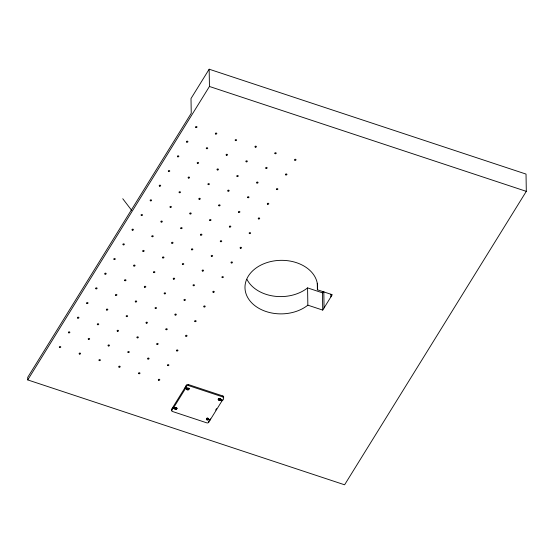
<?xml version="1.0" encoding="UTF-8"?>
<svg xmlns="http://www.w3.org/2000/svg" width="554" height="554" viewBox="0 0 554 554"><rect width="100%" height="100%" fill="white"/><g stroke="black" fill="none" stroke-linecap="round" stroke-linejoin="round"><path stroke-width="0.83" d="M221.974 399.732L221.974 400.895L210.285 419.766L208.484 419.274A1.053 0.776 -0.9 0 0 207.21 418.478A1.053 0.776 -0.9 0 0 206.504 419.607A1.053 0.776 -0.9 0 0 208.166 419.787L209.89 420.299L208.713 422.307A1.454 1.073 -0.9 0 1 206.787 422.847L172.46 411.484A1.454 1.073 -0.9 0 1 171.747 410.071L171.726 409.087L173.36 407.1M187.55 388.956A1.053 0.776 -0.9 0 1 186.788 388.167L186.809 389.15A1.053 0.776 -0.9 0 0 188.083 389.947A1.053 0.776 -0.9 0 0 188.782 388.811A1.053 0.776 -0.9 0 0 187.12 388.638C185.355 389.178 184.648 386.214 186.559 385.134A1.454 1.073 -0.9 0 1 188.492 384.594L222.812 395.958A1.454 1.073 -0.9 0 1 223.532 397.37M186.809 389.15L186.58 387.911M222.812 395.958L222.833 396.934A1.454 1.073 -0.9 0 1 223.546 398.354C223.906 401.809 219.142 399.836 220.7 399.019M186.615 388.894L185.486 388.52L185.472 387.544L185.001 387.655L173.305 406.546L173.499 407.882L175.009 408.194A1.053 0.776 -0.9 0 1 176.671 408.367A1.053 0.776 -0.9 0 1 175.971 409.503A1.053 0.776 -0.9 0 1 174.697 408.707L173.063 408.083L171.747 410.071M186.559 385.134L185.548 388.306M221.981 400.867L220.658 400.168L220.326 399.205A1.053 0.776 -0.9 0 1 219.668 399.462M209.17 69.202L191.005 98.536L191.241 113.258L27.7 377.371L27.742 379.919L344.602 484.798L526.3 191.352L526.03 174.081L209.17 69.202L209.44 86.472L27.742 379.919M185.486 388.52L173.499 407.882M215.665 410.071L216.566 408.623M322.726 310.095L332.262 294.7L317.38 289.777A36.315 26.772 -0.9 0 0 274.057 260.92A36.315 26.772 -0.9 0 0 249.605 300.413A36.315 26.772 -0.9 0 0 307.851 305.171L322.726 310.095L322.456 292.824L323.294 291.473M210.257 418.803L210.285 419.766M220.596 399.718A1.053 0.776 -0.9 0 0 219.315 398.922A1.053 0.776 -0.9 0 0 218.615 400.05A1.053 0.776 -0.9 0 0 220.277 400.223L220.637 400.161M220.25 399.296L220.277 400.223M173.347 408.069L173.305 406.546M186.746 388.659L186.823 388.7A1.309 0.963 -0.9 0 0 187.529 388.95M209.44 86.472L526.3 191.352M246.973 279.396A36.315 26.772 -0.9 0 0 307.574 287.9L322.456 292.824M186.58 386.117A1.454 1.073 -0.9 0 1 188.505 385.577L222.833 396.934M122.759 198.727L131.651 210.34M330.877 294.278L330.918 296.868M323.813 291.529L324.069 307.934M317.276 283.302L317.38 289.777M307.574 287.9L307.851 305.171M221.78 399.559L221.794 400.542M209.848 419.468L209.862 420.451M208.713 422.307L208.699 421.324A1.454 1.073 -0.9 0 1 208.56 421.497M188.492 384.594L188.505 385.577M185.41 386.99L185.431 387.973M184.988 387.675L185.001 388.659M172.883 407.232L172.896 408.215M176.975 408.298A1.6 1.177 -0.9 0 1 175.881 408.741M175.279 408.7A1.6 1.177 -0.9 0 1 174.24 408.007M176.878 408.021A1.309 0.963 -0.9 0 1 175.937 408.52A1.053 0.776 -0.9 0 0 176.719 408.028M174.572 408.028A1.309 0.963 -0.9 0 0 175.341 408.492A1.053 0.776 -0.9 0 1 174.725 407.993M189.212 388.596A1.6 1.177 -0.9 0 1 186.49 388.659M186.269 388.236A1.6 1.177 -0.9 0 1 186.241 388.029A1.6 1.177 -0.9 0 0 187.3 389.324A1.6 1.177 -0.9 0 0 189.191 388.832M188.838 388.624A1.309 0.963 -0.9 0 1 188.048 388.963M220.769 399.226A1.6 1.177 -0.9 0 1 219.585 399.676M219.135 399.635A0.727 0.533 -0.9 0 1 219.211 398.707A0.727 0.533 -0.9 0 1 220.257 399.212L220.284 399.233A0.727 0.533 -0.9 0 1 219.135 399.635A1.6 1.177 -0.9 0 1 218.221 399.192M220.776 398.769A1.309 0.963 -0.9 0 1 219.647 399.455M219.135 399.42A1.309 0.963 -0.9 0 1 218.567 399.164M208.089 419.122A1.6 1.177 -0.9 0 1 206.684 419.108M172.003 410.279A1.454 1.073 -0.9 0 1 171.726 409.087M219.079 399.399A1.053 0.776 -0.9 0 1 218.567 399.019M188.727 388.624A1.053 0.776 -0.9 0 1 188.069 388.963M176.574 408.007A0.907 0.672 -0.9 0 1 175.895 408.423M175.355 408.374A0.907 0.672 -0.9 0 1 174.898 408.042M177.017 408.457A1.6 1.177 -0.9 0 1 175.86 408.935M175.299 408.9A1.6 1.177 -0.9 0 1 174.191 407.467M175.036 408.007A0.907 0.672 -0.9 0 0 175.348 408.18A0.873 0.644 -0.9 0 1 175.099 408.014M188.575 388.707A0.727 0.533 -0.9 0 1 187.474 389.157A0.727 0.533 -0.9 0 1 187.501 388.229A0.727 0.533 -0.9 0 1 188.575 388.707A0.907 0.672 -0.9 0 1 188.09 388.853M187.536 388.839A0.907 0.672 -0.9 0 1 186.961 388.056M220.416 398.617A0.907 0.672 -0.9 0 1 219.661 399.157A0.873 0.644 -0.9 0 0 220.388 398.589A0.907 0.672 -0.9 0 1 219.661 399.358M219.079 399.282A0.907 0.672 -0.9 0 1 218.629 398.589A0.873 0.644 -0.9 0 0 218.892 398.949M220.783 399.413A1.6 1.177 -0.9 0 1 218.068 399.185M218.837 398.942A0.907 0.672 -0.9 0 1 218.622 398.596M208.526 419.094A1.6 1.177 -0.9 0 1 206.358 419.143M220.374 399.192L220.353 399.199A0.873 0.644 -0.9 0 1 219.052 399.725A0.873 0.644 -0.9 0 1 219.149 398.61A0.873 0.644 -0.9 0 1 220.402 399.219M153.749 272.575A0.727 0.533 -0.9 0 0 154.871 272.146A0.727 0.533 -0.9 0 0 153.811 271.647A0.727 0.533 -0.9 0 0 153.749 272.575M152.108 236.683A0.727 0.533 -0.9 0 0 153.229 236.253A0.727 0.533 -0.9 0 0 152.177 235.755A0.727 0.533 -0.9 0 0 152.108 236.683M171.913 243.241A0.727 0.533 -0.9 0 0 173.035 242.811A0.727 0.533 -0.9 0 0 171.975 242.313A0.727 0.533 -0.9 0 0 171.913 243.241M211.517 256.35A0.727 0.533 -0.9 0 0 212.639 255.92A0.727 0.533 -0.9 0 0 211.586 255.422A0.727 0.533 -0.9 0 0 211.517 256.35M200.797 235.125A0.727 0.533 -0.9 0 0 201.919 234.695A0.727 0.533 -0.9 0 0 200.867 234.197A0.727 0.533 -0.9 0 0 200.797 235.125M128.14 352.469A0.727 0.533 -0.9 0 0 129.262 352.039A0.727 0.533 -0.9 0 0 128.209 351.541A0.727 0.533 -0.9 0 0 128.14 352.469M68.731 332.802A0.727 0.533 -0.9 0 0 69.852 332.372A0.727 0.533 -0.9 0 0 68.8 331.874A0.727 0.533 -0.9 0 0 68.731 332.802M220.603 241.683A0.727 0.533 -0.9 0 0 221.725 241.253A0.727 0.533 -0.9 0 0 220.665 240.755A0.727 0.533 -0.9 0 0 220.603 241.683M209.883 220.457A0.727 0.533 -0.9 0 0 210.998 220.028A0.727 0.533 -0.9 0 0 209.945 219.529A0.727 0.533 -0.9 0 0 209.883 220.457M99.256 360.578A0.727 0.533 -0.9 0 0 100.378 360.148A0.727 0.533 -0.9 0 0 99.325 359.65A0.727 0.533 -0.9 0 0 99.256 360.578M79.451 354.027A0.727 0.533 -0.9 0 0 80.572 353.597A0.727 0.533 -0.9 0 0 79.52 353.099A0.727 0.533 -0.9 0 0 79.451 354.027M237.126 176.456A0.727 0.533 -0.9 0 0 238.248 176.027A0.727 0.533 -0.9 0 0 237.195 175.528A0.727 0.533 -0.9 0 0 237.126 176.456M256.931 183.014A0.727 0.533 -0.9 0 0 258.053 182.585A0.727 0.533 -0.9 0 0 256.994 182.086A0.727 0.533 -0.9 0 0 256.931 183.014M135.585 301.909A0.727 0.533 -0.9 0 0 136.706 301.48A0.727 0.533 -0.9 0 0 135.654 300.981A0.727 0.533 -0.9 0 0 135.585 301.909M194.994 321.576A0.727 0.533 -0.9 0 0 196.116 321.147A0.727 0.533 -0.9 0 0 195.063 320.648A0.727 0.533 -0.9 0 0 194.994 321.576M246.211 161.789A0.727 0.533 -0.9 0 0 247.326 161.359A0.727 0.533 -0.9 0 0 246.274 160.861A0.727 0.533 -0.9 0 0 246.211 161.789M117.42 331.244A0.727 0.533 -0.9 0 0 118.542 330.814A0.727 0.533 -0.9 0 0 117.49 330.316A0.727 0.533 -0.9 0 0 117.42 331.244M176.83 350.911A0.727 0.533 -0.9 0 0 177.952 350.481A0.727 0.533 -0.9 0 0 176.899 349.983A0.727 0.533 -0.9 0 0 176.83 350.911M188.436 178.014A0.727 0.533 -0.9 0 0 189.558 177.585A0.727 0.533 -0.9 0 0 188.505 177.086A0.727 0.533 -0.9 0 0 188.436 178.014M186.795 142.122A0.727 0.533 -0.9 0 0 187.917 141.692A0.727 0.533 -0.9 0 0 186.864 141.201A0.727 0.533 -0.9 0 0 186.795 142.122M197.522 163.347A0.727 0.533 -0.9 0 0 198.637 162.918A0.727 0.533 -0.9 0 0 197.584 162.419A0.727 0.533 -0.9 0 0 197.522 163.347M276.73 189.565A0.727 0.533 -0.9 0 0 277.852 189.136A0.727 0.533 -0.9 0 0 276.799 188.637A0.727 0.533 -0.9 0 0 276.73 189.565M161.193 222.016A0.727 0.533 -0.9 0 0 162.308 221.586A0.727 0.533 -0.9 0 0 161.256 221.088A0.727 0.533 -0.9 0 0 161.193 222.016M180.992 228.573A0.727 0.533 -0.9 0 0 182.114 228.144A0.727 0.533 -0.9 0 0 181.061 227.646A0.727 0.533 -0.9 0 0 180.992 228.573M184.274 300.351A0.727 0.533 -0.9 0 0 185.396 299.922A0.727 0.533 -0.9 0 0 184.337 299.423A0.727 0.533 -0.9 0 0 184.274 300.351M173.554 279.126A0.727 0.533 -0.9 0 0 174.676 278.704A0.727 0.533 -0.9 0 0 173.617 278.205A0.727 0.533 -0.9 0 0 173.554 279.126M175.189 315.018A0.727 0.533 -0.9 0 0 176.31 314.589A0.727 0.533 -0.9 0 0 175.258 314.09A0.727 0.533 -0.9 0 0 175.189 315.018M213.158 292.242A0.727 0.533 -0.9 0 0 214.28 291.813A0.727 0.533 -0.9 0 0 213.228 291.314A0.727 0.533 -0.9 0 0 213.158 292.242M166.11 329.685A0.727 0.533 -0.9 0 0 167.232 329.256A0.727 0.533 -0.9 0 0 166.179 328.757A0.727 0.533 -0.9 0 0 166.11 329.685M115.779 295.351A0.727 0.533 -0.9 0 0 116.901 294.929A0.727 0.533 -0.9 0 0 115.848 294.43A0.727 0.533 -0.9 0 0 115.779 295.351M170.272 207.348A0.727 0.533 -0.9 0 0 171.394 206.919A0.727 0.533 -0.9 0 0 170.341 206.42A0.727 0.533 -0.9 0 0 170.272 207.348M106.7 310.025A0.727 0.533 -0.9 0 0 107.822 309.596A0.727 0.533 -0.9 0 0 106.763 309.097A0.727 0.533 -0.9 0 0 106.7 310.025M249.487 233.566A0.727 0.533 -0.9 0 0 250.609 233.137A0.727 0.533 -0.9 0 0 249.556 232.638A0.727 0.533 -0.9 0 0 249.487 233.566M229.681 227.015A0.727 0.533 -0.9 0 0 230.803 226.586A0.727 0.533 -0.9 0 0 229.751 226.087A0.727 0.533 -0.9 0 0 229.681 227.015M119.062 367.136A0.727 0.533 -0.9 0 0 120.183 366.706A0.727 0.533 -0.9 0 0 119.124 366.208A0.727 0.533 -0.9 0 0 119.062 367.136M275.096 153.673A0.727 0.533 -0.9 0 0 276.217 153.25A0.727 0.533 -0.9 0 0 275.158 152.752A0.727 0.533 -0.9 0 0 275.096 153.673M159.552 186.13A0.727 0.533 -0.9 0 0 160.674 185.701A0.727 0.533 -0.9 0 0 159.614 185.202A0.727 0.533 -0.9 0 0 159.552 186.13M179.357 192.681A0.727 0.533 -0.9 0 0 180.472 192.252A0.727 0.533 -0.9 0 0 179.42 191.753A0.727 0.533 -0.9 0 0 179.357 192.681M215.686 134.013A0.727 0.533 -0.9 0 0 216.801 133.583A0.727 0.533 -0.9 0 0 215.748 133.085A0.727 0.533 -0.9 0 0 215.686 134.013M147.946 359.02A0.727 0.533 -0.9 0 0 149.068 358.59A0.727 0.533 -0.9 0 0 148.015 358.092A0.727 0.533 -0.9 0 0 147.946 359.02M255.29 147.122A0.727 0.533 -0.9 0 0 256.412 146.692A0.727 0.533 -0.9 0 0 255.359 146.194A0.727 0.533 -0.9 0 0 255.29 147.122M195.881 127.455A0.727 0.533 -0.9 0 0 197.002 127.025A0.727 0.533 -0.9 0 0 195.943 126.534A0.727 0.533 -0.9 0 0 195.881 127.455M202.439 271.017A0.727 0.533 -0.9 0 0 203.56 270.587A0.727 0.533 -0.9 0 0 202.501 270.089A0.727 0.533 -0.9 0 0 202.439 271.017M191.719 249.792A0.727 0.533 -0.9 0 0 192.834 249.362A0.727 0.533 -0.9 0 0 191.781 248.871A0.727 0.533 -0.9 0 0 191.719 249.792M258.573 218.899A0.727 0.533 -0.9 0 0 259.688 218.47A0.727 0.533 -0.9 0 0 258.635 217.971A0.727 0.533 -0.9 0 0 258.573 218.899M238.767 212.348A0.727 0.533 -0.9 0 0 239.889 211.919A0.727 0.533 -0.9 0 0 238.829 211.42A0.727 0.533 -0.9 0 0 238.767 212.348M199.156 199.239A0.727 0.533 -0.9 0 0 200.278 198.81A0.727 0.533 -0.9 0 0 199.225 198.311A0.727 0.533 -0.9 0 0 199.156 199.239M294.894 160.231A0.727 0.533 -0.9 0 0 296.016 159.801A0.727 0.533 -0.9 0 0 294.963 159.303A0.727 0.533 -0.9 0 0 294.894 160.231M235.485 140.564A0.727 0.533 -0.9 0 0 236.606 140.141A0.727 0.533 -0.9 0 0 235.554 139.643A0.727 0.533 -0.9 0 0 235.485 140.564M143.029 251.35A0.727 0.533 -0.9 0 0 144.151 250.92A0.727 0.533 -0.9 0 0 143.091 250.422A0.727 0.533 -0.9 0 0 143.029 251.35M162.828 257.908A0.727 0.533 -0.9 0 0 163.949 257.478A0.727 0.533 -0.9 0 0 162.897 256.98A0.727 0.533 -0.9 0 0 162.828 257.908M193.353 285.684A0.727 0.533 -0.9 0 0 194.475 285.255A0.727 0.533 -0.9 0 0 193.422 284.756A0.727 0.533 -0.9 0 0 193.353 285.684M182.633 264.459A0.727 0.533 -0.9 0 0 183.755 264.029A0.727 0.533 -0.9 0 0 182.702 263.538A0.727 0.533 -0.9 0 0 182.633 264.459M132.302 230.132A0.727 0.533 -0.9 0 0 133.424 229.702A0.727 0.533 -0.9 0 0 132.371 229.204A0.727 0.533 -0.9 0 0 132.302 230.132M240.408 248.234A0.727 0.533 -0.9 0 0 241.523 247.804A0.727 0.533 -0.9 0 0 240.471 247.313A0.727 0.533 -0.9 0 0 240.408 248.234M123.223 244.799A0.727 0.533 -0.9 0 0 124.345 244.369A0.727 0.533 -0.9 0 0 123.293 243.871A0.727 0.533 -0.9 0 0 123.223 244.799M222.244 277.568A0.727 0.533 -0.9 0 0 223.359 277.145A0.727 0.533 -0.9 0 0 222.306 276.647A0.727 0.533 -0.9 0 0 222.244 277.568M126.499 316.576A0.727 0.533 -0.9 0 0 127.621 316.147A0.727 0.533 -0.9 0 0 126.568 315.648A0.727 0.533 -0.9 0 0 126.499 316.576M185.915 336.243A0.727 0.533 -0.9 0 0 187.037 335.814A0.727 0.533 -0.9 0 0 185.978 335.315A0.727 0.533 -0.9 0 0 185.915 336.243M155.39 308.467A0.727 0.533 -0.9 0 0 156.512 308.038A0.727 0.533 -0.9 0 0 155.452 307.539A0.727 0.533 -0.9 0 0 155.39 308.467M95.974 288.8A0.727 0.533 -0.9 0 0 97.095 288.371A0.727 0.533 -0.9 0 0 96.043 287.872A0.727 0.533 -0.9 0 0 95.974 288.8M108.335 345.911A0.727 0.533 -0.9 0 0 109.457 345.481A0.727 0.533 -0.9 0 0 108.404 344.983A0.727 0.533 -0.9 0 0 108.335 345.911M167.751 365.578A0.727 0.533 -0.9 0 0 168.873 365.148A0.727 0.533 -0.9 0 0 167.814 364.65A0.727 0.533 -0.9 0 0 167.751 365.578M146.304 323.134A0.727 0.533 -0.9 0 0 147.426 322.705A0.727 0.533 -0.9 0 0 146.374 322.206A0.727 0.533 -0.9 0 0 146.304 323.134M86.895 303.467A0.727 0.533 -0.9 0 0 88.017 303.038A0.727 0.533 -0.9 0 0 86.964 302.539A0.727 0.533 -0.9 0 0 86.895 303.467M88.536 339.36A0.727 0.533 -0.9 0 0 89.658 338.93A0.727 0.533 -0.9 0 0 88.598 338.432A0.727 0.533 -0.9 0 0 88.536 339.36M177.716 156.789A0.727 0.533 -0.9 0 0 178.838 156.367A0.727 0.533 -0.9 0 0 177.779 155.868A0.727 0.533 -0.9 0 0 177.716 156.789M285.816 174.898A0.727 0.533 -0.9 0 0 286.937 174.468A0.727 0.533 -0.9 0 0 285.885 173.97A0.727 0.533 -0.9 0 0 285.816 174.898M266.01 168.347A0.727 0.533 -0.9 0 0 267.132 167.917A0.727 0.533 -0.9 0 0 266.079 167.419A0.727 0.533 -0.9 0 0 266.01 168.347M137.226 337.802A0.727 0.533 -0.9 0 0 138.348 337.372A0.727 0.533 -0.9 0 0 137.288 336.874A0.727 0.533 -0.9 0 0 137.226 337.802M77.809 318.135A0.727 0.533 -0.9 0 0 78.931 317.705A0.727 0.533 -0.9 0 0 77.879 317.207A0.727 0.533 -0.9 0 0 77.809 318.135M150.466 200.797A0.727 0.533 -0.9 0 0 151.588 200.368A0.727 0.533 -0.9 0 0 150.536 199.869A0.727 0.533 -0.9 0 0 150.466 200.797M218.962 205.79A0.727 0.533 -0.9 0 0 220.083 205.361A0.727 0.533 -0.9 0 0 219.031 204.862A0.727 0.533 -0.9 0 0 218.962 205.79M206.6 148.68A0.727 0.533 -0.9 0 0 207.722 148.25A0.727 0.533 -0.9 0 0 206.67 147.752A0.727 0.533 -0.9 0 0 206.6 148.68M231.323 262.901A0.727 0.533 -0.9 0 0 232.445 262.478A0.727 0.533 -0.9 0 0 231.392 261.98A0.727 0.533 -0.9 0 0 231.323 262.901M141.388 215.464A0.727 0.533 -0.9 0 0 142.51 215.035A0.727 0.533 -0.9 0 0 141.45 214.537A0.727 0.533 -0.9 0 0 141.388 215.464M168.631 171.456A0.727 0.533 -0.9 0 0 169.753 171.034A0.727 0.533 -0.9 0 0 168.7 170.535A0.727 0.533 -0.9 0 0 168.631 171.456M267.651 204.232A0.727 0.533 -0.9 0 0 268.773 203.803A0.727 0.533 -0.9 0 0 267.721 203.304A0.727 0.533 -0.9 0 0 267.651 204.232M190.077 213.906A0.727 0.533 -0.9 0 0 191.199 213.477A0.727 0.533 -0.9 0 0 190.14 212.978A0.727 0.533 -0.9 0 0 190.077 213.906M124.865 280.684A0.727 0.533 -0.9 0 0 125.987 280.262A0.727 0.533 -0.9 0 0 124.927 279.763A0.727 0.533 -0.9 0 0 124.865 280.684M144.663 287.242A0.727 0.533 -0.9 0 0 145.785 286.813A0.727 0.533 -0.9 0 0 144.732 286.314A0.727 0.533 -0.9 0 0 144.663 287.242M247.846 197.681A0.727 0.533 -0.9 0 0 248.968 197.252A0.727 0.533 -0.9 0 0 247.915 196.753A0.727 0.533 -0.9 0 0 247.846 197.681M217.32 169.905A0.727 0.533 -0.9 0 0 218.442 169.476A0.727 0.533 -0.9 0 0 217.39 168.977A0.727 0.533 -0.9 0 0 217.32 169.905M228.047 191.123A0.727 0.533 -0.9 0 0 229.162 190.694A0.727 0.533 -0.9 0 0 228.109 190.195A0.727 0.533 -0.9 0 0 228.047 191.123M59.645 347.469A0.727 0.533 -0.9 0 0 60.767 347.039A0.727 0.533 -0.9 0 0 59.714 346.541A0.727 0.533 -0.9 0 0 59.645 347.469M164.469 293.793A0.727 0.533 -0.9 0 0 165.591 293.371A0.727 0.533 -0.9 0 0 164.538 292.872A0.727 0.533 -0.9 0 0 164.469 293.793M208.242 184.572A0.727 0.533 -0.9 0 0 209.364 184.143A0.727 0.533 -0.9 0 0 208.304 183.644A0.727 0.533 -0.9 0 0 208.242 184.572M226.406 155.231A0.727 0.533 -0.9 0 0 227.528 154.808A0.727 0.533 -0.9 0 0 226.468 154.31A0.727 0.533 -0.9 0 0 226.406 155.231M114.138 259.466A0.727 0.533 -0.9 0 0 115.26 259.037A0.727 0.533 -0.9 0 0 114.207 258.538A0.727 0.533 -0.9 0 0 114.138 259.466M97.615 324.692A0.727 0.533 -0.9 0 0 98.737 324.263A0.727 0.533 -0.9 0 0 97.684 323.765A0.727 0.533 -0.9 0 0 97.615 324.692M105.059 274.133A0.727 0.533 -0.9 0 0 106.181 273.704A0.727 0.533 -0.9 0 0 105.128 273.205A0.727 0.533 -0.9 0 0 105.059 274.133M158.666 380.245A0.727 0.533 -0.9 0 0 159.787 379.815A0.727 0.533 -0.9 0 0 158.735 379.317A0.727 0.533 -0.9 0 0 158.666 380.245M138.86 373.687A0.727 0.533 -0.9 0 0 139.982 373.257A0.727 0.533 -0.9 0 0 138.929 372.759A0.727 0.533 -0.9 0 0 138.86 373.687M157.024 344.353A0.727 0.533 -0.9 0 0 158.146 343.923A0.727 0.533 -0.9 0 0 157.094 343.425A0.727 0.533 -0.9 0 0 157.024 344.353M204.08 306.909A0.727 0.533 -0.9 0 0 205.195 306.48A0.727 0.533 -0.9 0 0 204.142 305.981A0.727 0.533 -0.9 0 0 204.08 306.909M133.943 266.017A0.727 0.533 -0.9 0 0 135.065 265.588A0.727 0.533 -0.9 0 0 134.013 265.096A0.727 0.533 -0.9 0 0 133.943 266.017M175.895 408.222A0.907 0.672 -0.9 0 0 176.366 408.042A0.873 0.644 -0.9 0 1 175.86 408.201M206.94 419.281A0.873 0.644 -0.9 0 0 208.297 418.776A0.873 0.644 -0.9 0 0 207.037 418.166A0.873 0.644 -0.9 0 0 206.94 419.281M207.023 419.191A0.727 0.533 -0.9 0 0 208.152 418.776A0.727 0.533 -0.9 0 0 207.106 418.263A0.727 0.533 -0.9 0 0 207.023 419.191M207.051 419.69A0.727 0.533 -0.9 0 0 208.159 419.246A0.727 0.533 -0.9 0 0 207.085 418.762A0.727 0.533 -0.9 0 0 207.051 419.69M219.162 400.133A0.727 0.533 -0.9 0 0 220.27 399.683A0.727 0.533 -0.9 0 0 219.197 399.205A0.727 0.533 -0.9 0 0 219.162 400.133M187.397 389.247A0.873 0.644 -0.9 0 0 188.72 388.707A0.873 0.644 -0.9 0 0 187.432 388.139A0.873 0.644 -0.9 0 0 187.397 389.247M187.474 389.649A0.727 0.533 -0.9 0 0 188.582 389.199A0.727 0.533 -0.9 0 0 187.508 388.721A0.727 0.533 -0.9 0 0 187.474 389.649M175.286 408.81A0.873 0.644 -0.9 0 0 176.608 408.263A0.873 0.644 -0.9 0 0 175.32 407.696A0.873 0.644 -0.9 0 0 175.286 408.81M175.362 408.714A0.727 0.533 -0.9 0 0 176.463 408.263A0.727 0.533 -0.9 0 0 175.389 407.786A0.727 0.533 -0.9 0 0 175.362 408.714M175.369 409.205A0.727 0.533 -0.9 0 0 176.47 408.755A0.727 0.533 -0.9 0 0 175.403 408.277A0.727 0.533 -0.9 0 0 175.369 409.205"/></g></svg>
